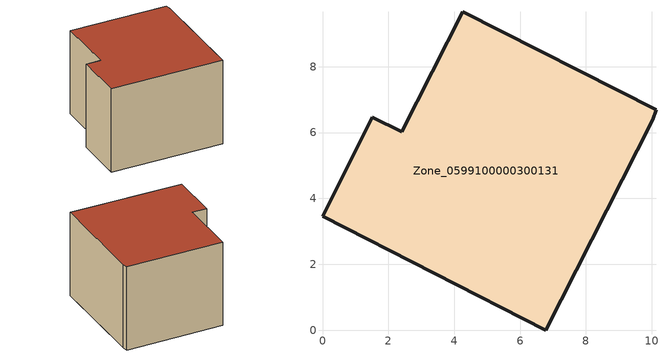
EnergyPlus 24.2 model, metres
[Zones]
Zone_0599100000300131
 floor ground (C_G): 10.02,6.38 6.78,0 0,3.47 1.52,6.47 2.41,6.02 4.26,9.67 10.13,6.69 z0
 wall outside (C_F): 10.13,6.69 4.26,9.67 2.41,6.02 1.52,6.47 0,3.47 6.78,0 10.02,6.38 10.13,6.69 z0:5.85
 roof outside (C_R): 6.78,0 10.02,6.38 10.13,6.69 4.26,9.67 2.41,6.02 1.52,6.47 0,3.47 z5.85
[BUILDING]
Pand.0599100000300131: North Axis=0; Terrain=City; Loads Convergence Tolerance Value=0.04; Temperature Convergence Tolerance Value=0.4; Solar Distribution=FullExterior; Maximum Number of Warmup Days=25; Minimum Number of Warmup Days=1
[Site:Location]
Rotterdam.The.Hague.AP_ZH_NLD Design_Conditions: Latitude=51.96; Longitude=4.45; Time Zone=1; Elevation=-4.5
[SITE:GROUNDTEMPERATURE:BUILDINGSURFACE]
18, 18, 18, 18, 18, 18, 18, 18, 18, 18, 18, 18
[MATERIAL] Thermal Absorptance=0.9; Solar Absorptance=0.7; Visible Absorptance=0.7
Name | Roughness | Thickness | Conductivity | Density | Specific Heat
G.TC.1975-1991 | MediumSmooth | 0.15 | 0.288461 | 540 | 1210
F.TC.1975-1991 | Rough | 0.3 | 0.230769 | 1920 | 840
R.TC.1975-1991 | MediumRough | 0.2 | 0.153846 | 1500 | 1000
[CONSTRUCTION]
C_G: G.TC.1975-1991
C_F: F.TC.1975-1991
C_R: R.TC.1975-1991
[ZONE]
Zone_0599100000300131: Type=1; Multiplier=1; Ceiling Height=Autocalculate; Volume=Autocalculate; Floor Area=autocalculate; Part of Total Floor Area=Yes
[ZONEINFILTRATION:DESIGNFLOWRATE]
Infil_Zone_0599100000300131: Zone or ZoneList or Space or SpaceList=Zone_0599100000300131; Schedule=AlwaysOn; Design Flow Rate Calculation Method=Flow/Area; Flow Rate per Floor Area=0.003; Constant Term Coefficient=1; Temperature Term Coefficient=0; Velocity Term Coefficient=0; Velocity Squared Term Coefficient=0
[HVACTEMPLATE:ZONE:IDEALLOADSAIRSYSTEM]
Zone_0599100000300131: Maximum Heating Supply Air Temperature=50; Minimum Cooling Supply Air Temperature=13; Maximum Heating Supply Air Humidity Ratio=0.0156; Minimum Cooling Supply Air Humidity Ratio=0.0077; Heating Limit=NoLimit; Cooling Limit=NoLimit; Dehumidification Control Type=ConstantSensibleHeatRatio; Cooling Sensible Heat Ratio=0.7; Dehumidification Setpoint=60; Humidification Control Type=None; Humidification Setpoint=30; Outdoor Air Method=None; Outdoor Air Flow Rate per Person=0.00944; Outdoor Air Flow Rate per Zone Floor Area=0; Outdoor Air Flow Rate per Zone=0; Demand Controlled Ventilation Type=None; Outdoor Air Economizer Type=NoEconomizer; Heat Recovery Type=None; Sensible Heat Recovery Effectiveness=0.7; Latent Heat Recovery Effectiveness=0.65
[ZONECONTROL:THERMOSTAT]
ThermostatControl_Zone_0599100000300131: Zone or ZoneList=Zone_0599100000300131; Control Type Schedule=DualSetpointControlType; Control 1=Thermostat_Zone_0599100000300131; Temperature Difference Between Cutout And Setpoint=0
[THERMOSTATSETPOINT:DUALSETPOINT]
Thermostat_Zone_0599100000300131: Heating Setpoint Temperature Schedule=HeatingSetpoint_Zone_0599100000300131; Cooling Setpoint Temperature Schedule=CoolingSetpoint_Zone_0599100000300131
[SCHEDULE:COMPACT]
HeatingSetpoint_Zone_0599100000300131: Through: 12/31, For: AllDays, Until: 24:00, 21
CoolingSetpoint_Zone_0599100000300131: Through: 12/31, For: AllDays, Until: 24:00, 24
DualSetpointControlType: Through: 12/31, For: AllDays, Until: 24:00, 4
AlwaysOn: Through: 12/31, For: AllDays, Until: 24:00, 1
